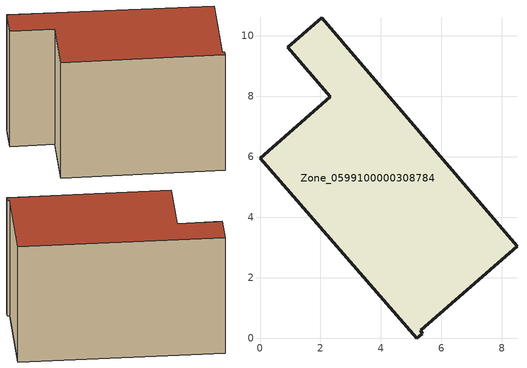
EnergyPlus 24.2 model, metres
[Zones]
Zone_0599100000308784
 floor ground (C_G): 5.19,0 0,5.96 2.32,7.99 0.91,9.62 2.04,10.61 8.5,3.04 5.31,0.27 5.37,0.16 z0
 wall outside (C_F): 5.31,0.27 8.5,3.04 2.04,10.61 0.91,9.62 2.32,7.99 0,5.96 5.19,0 5.37,0.16 5.31,0.27 z0:6.47
 roof outside (C_R): 0,5.96 5.19,0 5.37,0.16 5.31,0.27 8.5,3.04 2.04,10.61 0.91,9.62 2.32,7.99 z6.47
[BUILDING]
Pand.0599100000308784: North Axis=0; Terrain=City; Loads Convergence Tolerance Value=0.04; Temperature Convergence Tolerance Value=0.4; Solar Distribution=FullExterior; Maximum Number of Warmup Days=25; Minimum Number of Warmup Days=1
[Site:Location]
Rotterdam.The.Hague.AP_ZH_NLD Design_Conditions: Latitude=51.96; Longitude=4.45; Time Zone=1; Elevation=-4.5
[SITE:GROUNDTEMPERATURE:BUILDINGSURFACE]
18, 18, 18, 18, 18, 18, 18, 18, 18, 18, 18, 18
[MATERIAL] Thermal Absorptance=0.9; Solar Absorptance=0.7; Visible Absorptance=0.7
Name | Roughness | Thickness | Conductivity | Density | Specific Heat
G.TI.1946 | MediumSmooth | 0.15 | 1 | 540 | 1210
F.TI.1946 | Rough | 0.3 | 0.857143 | 1920 | 840
R.TI.1946 | MediumRough | 0.2 | 0.1 | 1500 | 1000
[CONSTRUCTION]
C_G: G.TI.1946
C_F: F.TI.1946
C_R: R.TI.1946
[ZONE]
Zone_0599100000308784: Type=1; Multiplier=1; Ceiling Height=Autocalculate; Volume=Autocalculate; Floor Area=autocalculate; Part of Total Floor Area=Yes
[ZONEINFILTRATION:DESIGNFLOWRATE]
Infil_Zone_0599100000308784: Zone or ZoneList or Space or SpaceList=Zone_0599100000308784; Schedule=AlwaysOn; Design Flow Rate Calculation Method=Flow/Area; Flow Rate per Floor Area=0.003; Constant Term Coefficient=1; Temperature Term Coefficient=0; Velocity Term Coefficient=0; Velocity Squared Term Coefficient=0
[HVACTEMPLATE:ZONE:IDEALLOADSAIRSYSTEM]
Zone_0599100000308784: Maximum Heating Supply Air Temperature=50; Minimum Cooling Supply Air Temperature=13; Maximum Heating Supply Air Humidity Ratio=0.0156; Minimum Cooling Supply Air Humidity Ratio=0.0077; Heating Limit=NoLimit; Cooling Limit=NoLimit; Dehumidification Control Type=ConstantSensibleHeatRatio; Cooling Sensible Heat Ratio=0.7; Dehumidification Setpoint=60; Humidification Control Type=None; Humidification Setpoint=30; Outdoor Air Method=None; Outdoor Air Flow Rate per Person=0.00944; Outdoor Air Flow Rate per Zone Floor Area=0; Outdoor Air Flow Rate per Zone=0; Demand Controlled Ventilation Type=None; Outdoor Air Economizer Type=NoEconomizer; Heat Recovery Type=None; Sensible Heat Recovery Effectiveness=0.7; Latent Heat Recovery Effectiveness=0.65
[ZONECONTROL:THERMOSTAT]
ThermostatControl_Zone_0599100000308784: Zone or ZoneList=Zone_0599100000308784; Control Type Schedule=DualSetpointControlType; Control 1=Thermostat_Zone_0599100000308784; Temperature Difference Between Cutout And Setpoint=0
[THERMOSTATSETPOINT:DUALSETPOINT]
Thermostat_Zone_0599100000308784: Heating Setpoint Temperature Schedule=HeatingSetpoint_Zone_0599100000308784; Cooling Setpoint Temperature Schedule=CoolingSetpoint_Zone_0599100000308784
[SCHEDULE:COMPACT]
HeatingSetpoint_Zone_0599100000308784: Through: 12/31, For: AllDays, Until: 24:00, 21
CoolingSetpoint_Zone_0599100000308784: Through: 12/31, For: AllDays, Until: 24:00, 24
DualSetpointControlType: Through: 12/31, For: AllDays, Until: 24:00, 4
AlwaysOn: Through: 12/31, For: AllDays, Until: 24:00, 1
